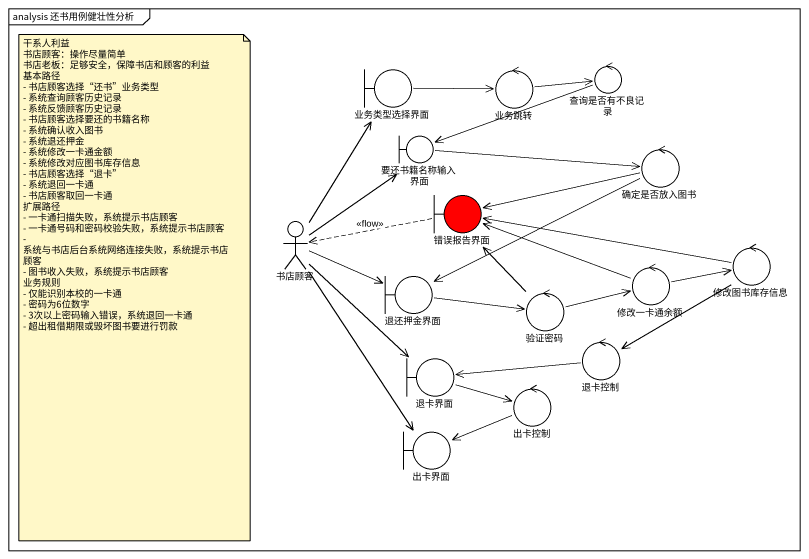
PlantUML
@startuml
mainframe analysis 还书用例健壮性分析
boundary 业务类型选择界面
control 业务跳转
control 查询是否有不良记录
boundary 要还书籍名称输入界面
control 确定是否放入图书
boundary 错误报告界面 #FF0000
actor 书店顾客
control 修改图书库存信息
boundary 退还押金界面
control 修改一卡通余额
control 验证密码
boundary 退卡界面
control 退卡控制
control 出卡控制
boundary 出卡界面
业务类型选择界面 -right-> 业务跳转
业务跳转 -right-> 查询是否有不良记录
查询是否有不良记录 -left-> 要还书籍名称输入界面
要还书籍名称输入界面 -right-> 确定是否放入图书
确定是否放入图书 -left-> 错误报告界面
确定是否放入图书 -left-> 退还押金界面
错误报告界面 .left.> 书店顾客 : <<flow>>
书店顾客 -up-> 业务类型选择界面
书店顾客 -up-> 要还书籍名称输入界面
书店顾客 -right-> 退还押金界面
书店顾客 --> 退卡界面
书店顾客 --> 出卡界面
修改图书库存信息 -left-> 错误报告界面
修改图书库存信息 --> 退卡控制
退还押金界面 -right-> 验证密码
修改一卡通余额 -left-> 错误报告界面
修改一卡通余额 -right-> 修改图书库存信息
验证密码 -up-> 错误报告界面
验证密码 -right-> 修改一卡通余额
退卡界面 -right-> 出卡控制
退卡控制 -left-> 退卡界面
出卡控制 -left-> 出卡界面
note as N1
  干系人利益
  书店顾客：操作尽量简单
  书店老板：足够安全，保障书店和顾客的利益
  基本路径
  - 书店顾客选择“还书”业务类型
  - 系统查询顾客历史记录
  - 系统反馈顾客历史记录
  - 书店顾客选择要还的书籍名称
  - 系统确认收入图书
  - 系统退还押金
  - 系统修改一卡通金额
  - 系统修改对应图书库存信息
  - 书店顾客选择“退卡”
  - 系统退回一卡通
  - 书店顾客取回一卡通
  扩展路径
  - 一卡通扫描失败，系统提示书店顾客
  - 一卡通号码和密码校验失败，系统提示书店顾客
  - 系统与书店后台系统网络连接失败，系统提示书店顾客
  - 图书收入失败，系统提示书店顾客
  业务规则
  - 仅能识别本校的一卡通
  - 密码为6位数字
  - 3次以上密码输入错误，系统退回一卡通
  - 超出租借期限或毁坏图书要进行罚款
end note
@enduml
